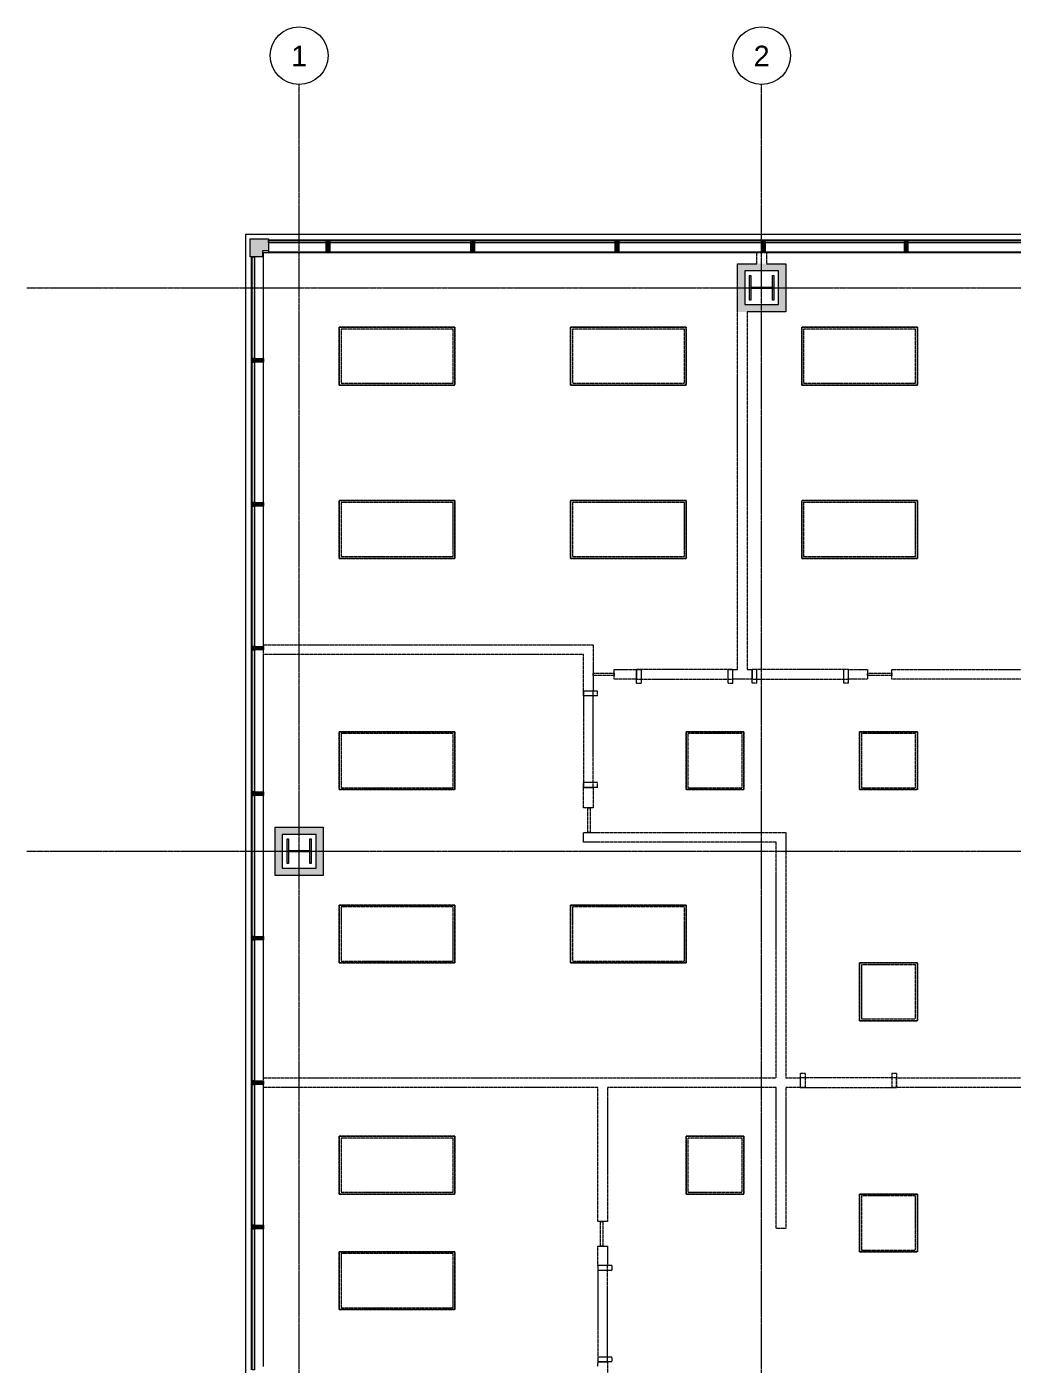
# Model space of a CAD drawing. Header units: inches. Extents: x -1263 to 2214, y -160 to 2229.
# Drawn here: x -1263 to -854, y 1673 to 2229 of the extents above; entities that cross this region are included whole.
import ezdxf

# ---------------------------------------------------------------- set-up
doc = ezdxf.new("R2010")
doc.units = ezdxf.units.IN
doc.header["$MEASUREMENT"] = 0
doc.linetypes.add('Demolished', pattern=[0.1875, 0.125, -0.06249999999999999])
doc.linetypes.add('Grid Line 1_2_', pattern=[0.8749999999999999, 0.4999999999999999, -0.125, 0.125, -0.125])
for name, color, linetype, lineweight in [('A-CLNG', 13, 'Continuous', 13), ('A-DETL-GENF', 92, 'Continuous', 9), ('A-DOOR', 31, 'Demolished', 9), ('A-DOOR-FRAM', 31, 'Demolished', 20), ('A-GLAZ-CURT', 52, 'Demolished', 9), ('A-GLAZ-CWMG', 51, 'Continuous', 13), ('A-WALL', 113, 'Demolished', 9), ('A-WALL-PATT', 111, 'Continuous', 13), ('E-LITE-EQPM', 33, 'Demolished', 9), ('I-WALL', 2, 'Continuous', 13), ('S-COLS', 52, 'Continuous', 13), ('S-GRID', 1, 'Continuous', 9), ('S-GRID-IDEN', 1, 'Continuous', 9)]:
    doc.layers.add(name, color=color, linetype=linetype, lineweight=lineweight)
doc.styles.add('Swis721 Lt BT', font='swissl.ttf', dxfattribs={"height": 8.514637904468403})

# ---------------------------------------------------------------- blocks, each defined once
blk = doc.blocks.new('Single Flush - OTJ_SOLIDFLUSH_ALUM-4837881-6TH FLOOR RCP DEMO')
at = {"layer": 'A-DOOR-FRAM', "color": 250}
for p, q in [((-20.00000000000034, -3.75), (-20.00000000000034, 1.999999999999999)), ((-20.00000000000034, 1.999999999999999), (-18.00000000000034, 1.999999999999999)), ((-18.00000000000034, -3.75), (-18.00000000000034, 1.999999999999999)), ((18.00000399999976, -3.75), (18.00000399999976, 1.999999999999999)), ((18.00000399999976, 1.999999999999999), (20.00000399999975, 1.999999999999999)), ((20.00000399999975, -3.75), (20.00000399999975, 1.999999999999999)), ((-20.00000000000034, -3.75), (-18.00000000000034, -3.75)), ((18.00000399999976, -3.75), (20.00000399999975, -3.75))]:
    blk.add_line(p, q, dxfattribs=at)
blk = doc.blocks.new('Single Flush - OTJ_SOLIDFLUSH_ALUM-4837941-6TH FLOOR RCP DEMO')
at = {"layer": 'A-DOOR-FRAM', "color": 250}
for p, q in [((-20.00000000000034, 3.75), (-20.00000000000034, -1.999999999999999)), ((-20.00000000000034, 3.75), (-18.00000000000034, 3.75)), ((-18.00000000000034, 3.75), (-18.00000000000034, -1.999999999999999)), ((18.00000399999976, 3.75), (18.00000399999976, -1.999999999999999)), ((18.00000399999976, 3.75), (20.00000399999975, 3.75)), ((20.00000399999975, 3.75), (20.00000399999975, -1.999999999999999)), ((-20.00000000000034, -1.999999999999999), (-18.00000000000034, -1.999999999999999)), ((18.00000399999976, -1.999999999999999), (20.00000399999975, -1.999999999999999))]:
    blk.add_line(p, q, dxfattribs=at)
blk = doc.blocks.new('System Panel - Glazed-4866025-6TH FLOOR RCP DEMO')
at = {"layer": 'A-GLAZ-CURT', "color": 250, "lineweight": 20}
for p, q in [((-4.375000000000113, 0.7499999999999999), (-4.375000000000113, 1.750000000000113)), ((-4.375000000000113, 1.750000000000113), (4.374999999999942, 1.750000000000113)), ((4.374999999999942, 0.7499999999999999), (-4.375000000000113, 0.7499999999999999)), ((4.374999999999942, 1.750000000000113), (4.374999999999942, 0.7499999999999999))]:
    blk.add_line(p, q, dxfattribs=at)
blk = doc.blocks.new('System Panel - Glazed-4866112-6TH FLOOR RCP DEMO')
at = {"layer": 'A-GLAZ-CURT', "color": 250, "lineweight": 20}
for p, q in [((-5.000000000000056, 0.7499999999999999), (-5.000000000000056, 1.750000000000113)), ((-5.000000000000056, 1.750000000000113), (5.000000000000056, 1.750000000000113)), ((5.000000000000056, 0.7499999999999999), (-5.000000000000056, 0.7499999999999999)), ((5.000000000000056, 1.750000000000113), (5.000000000000056, 0.7499999999999999))]:
    blk.add_line(p, q, dxfattribs=at)
blk = doc.blocks.new('System Panel - Glazed-4869387-6TH FLOOR RCP DEMO')
at = {"layer": 'A-GLAZ-CURT', "color": 250, "lineweight": 20}
for p, q in [((-5.125000000000113, 0.7499999999999999), (-5.125000000000113, 1.749999999999943)), ((-5.125000000000113, 1.749999999999943), (5.125000000000454, 1.749999999999943)), ((5.125000000000454, 0.7499999999999999), (-5.125000000000113, 0.7499999999999999)), ((5.125000000000454, 1.749999999999943), (5.125000000000454, 0.7499999999999999))]:
    blk.add_line(p, q, dxfattribs=at)
blk = doc.blocks.new('HP-Bearing Pile-Column - HP10X57-4885479-6TH FLOOR RCP DEMO')
at = {"layer": 'S-COLS', "lineweight": 9}
blk.add_hatch(color=7, dxfattribs=at).paths.add_polyline_path([(-5.099999999997407, -4.43499999999912), (-5.099999999997407, -4.999999999999118), (5.100000000002693, -4.999999999999118), (5.100000000002693, -4.43499999999912), (0.2825000000027273, -4.43499999999912), (0.2825000000021304, 4.435000000000826), (5.100000000002608, 4.435000000000826), (5.100000000002608, 5.000000000000909), (-5.099999999997492, 5.000000000000909), (-5.099999999997492, 4.435000000000826), (-0.2824999999974409, 4.435000000000826), (-0.2824999999973556, -4.43499999999912), (-4.472708484367756, -4.43499999999912)], flags=0)
at = {"layer": 'S-COLS', "color": 8, "lineweight": 20}
for p, q in [((-5.100000000000005, 5.000000000000001), (5.099999999999993, 5.000000000000001)), ((-5.100000000000005, 4.435000000000001), (-5.100000000000005, 5.000000000000001)), ((-0.2825000000000061, 4.435000000000001), (-5.100000000000005, 4.435000000000001)), ((-0.2825000000000061, -4.434999999999997), (-0.2825000000000061, 4.435)), ((5.099999999999993, 4.435000000000001), (0.2824999999999941, 4.435000000000001)), ((0.2824999999999941, 4.435000000000001), (0.2824999999999941, -4.434999999999996)), ((5.099999999999993, 5.000000000000001), (5.099999999999993, 4.435000000000001)), ((-5.100000000000005, -4.999999999999996), (-5.100000000000005, -4.434999999999997)), ((-5.100000000000005, -4.434999999999997), (-0.2825000000000061, -4.434999999999997)), ((5.099999999999993, -4.999999999999996), (-5.100000000000005, -4.999999999999996)), ((0.2824999999999941, -4.434999999999997), (5.099999999999993, -4.434999999999997)), ((5.099999999999993, -4.434999999999997), (5.099999999999993, -4.999999999999996))]:
    blk.add_line(p, q, dxfattribs=at)
blk = doc.blocks.new('System Panel - Glazed-4988441-6TH FLOOR RCP DEMO')
at = {"layer": 'A-GLAZ-CURT', "linetype": 'Continuous'}
blk.add_hatch(color=7, dxfattribs=at).paths.add_polyline_path([(-28.8750000000011, 0.75000000000324), (28.87499999999914, 0.7500000000034105), (28.87499999999914, 1.75000000000378), (-28.8750000000011, 1.750000000003609)], flags=0)
at = {"layer": 'A-GLAZ-CURT', "color": 8, "linetype": 'Continuous', "lineweight": 20}
for p, q in [((-28.87500000000017, 0.7499999999999999), (-28.87500000000017, 1.750000000000113)), ((-28.87500000000017, 1.750000000000113), (28.875, 1.750000000000113)), ((28.875, 0.7499999999999999), (-28.87500000000017, 0.7499999999999999)), ((28.875, 1.750000000000113), (28.875, 0.7499999999999999))]:
    blk.add_line(p, q, dxfattribs=at)
blk = doc.blocks.new('System Panel - Glazed-4980337-6TH FLOOR RCP DEMO')
at = {"layer": 'A-GLAZ-CURT', "linetype": 'Continuous'}
blk.add_hatch(color=7, dxfattribs=at).paths.add_polyline_path([(29.24999999999863, 1.750000000001819), (-29.2500000000017, 1.750000000001819), (-29.2500000000017, 0.7500000000017052), (29.24999999999863, 0.7500000000017052)], flags=0)
at = {"layer": 'A-GLAZ-CURT', "color": 8, "linetype": 'Continuous', "lineweight": 20}
for p, q in [((-29.25, 0.7499999999999999), (-29.25, 1.749999999999943)), ((-29.25, 1.749999999999943), (29.25, 1.749999999999943)), ((29.25, 0.7499999999999999), (-29.25, 0.7499999999999999)), ((29.25, 1.749999999999943), (29.25, 0.7499999999999999))]:
    blk.add_line(p, q, dxfattribs=at)
blk = doc.blocks.new('System Panel - Glazed-5268220-6TH FLOOR RCP DEMO')
at = {"layer": 'A-GLAZ-CURT', "linetype": 'Continuous'}
blk.add_hatch(color=7, dxfattribs=at).paths.add_polyline_path([(-29.47217186366415, 1.750000000001051), (-29.47217186366415, 0.7500000000009804), (29.47217186366893, 0.7500000000010657), (29.47217186366893, 1.750000000001137), (4.983628820659077, 1.750000000001094)], flags=0)
at = {"layer": 'A-GLAZ-CURT', "color": 8, "linetype": 'Continuous', "lineweight": 20}
for p, q in [((-29.47217186366629, 0.7499999999999999), (-29.47217186366629, 1.749999999999943)), ((-29.47217186366629, 1.749999999999943), (29.47217186366595, 1.749999999999943)), ((29.47217186366595, 0.7499999999999999), (-29.47217186366629, 0.7499999999999999)), ((29.47217186366595, 1.749999999999943), (29.47217186366595, 0.7499999999999999))]:
    blk.add_line(p, q, dxfattribs=at)
blk = doc.blocks.new('Rectangular Mullion - 1_5_ x 2_5_ rectangular-5268217-6TH FLOOR RCP DEMO')
at = {"layer": 'A-GLAZ-CWMG', "lineweight": 9}
blk.add_hatch(color=7, dxfattribs=at).paths.add_polyline_path([(-0.7499999999978683, -2.000000000001037), (-0.7499999999978683, 3.000000000002856), (0.750000000002302, 3.000000000002856), (0.750000000002302, -2.000000000001037), (2.813749233609996e-12, -2.000000000001037)], flags=0)
at = {"layer": 'A-GLAZ-CWMG', "color": 8, "lineweight": 20}
for p, q in [((0.7499999999999999, 3), (-0.7499999999999999, 3)), ((-0.7499999999999999, 3), (-0.7499999999999999, -2.000000000000056)), ((0.7499999999999999, -2.000000000000056), (0.7499999999999999, 3)), ((-0.7499999999999999, -2.000000000000056), (0.7499999999999999, -2.000000000000056))]:
    blk.add_line(p, q, dxfattribs=at)
blk = doc.blocks.new('Rectangular Mullion - 1_5_ x 2_5_ rectangular-4980335-6TH FLOOR RCP DEMO')
at = {"layer": 'A-GLAZ-CWMG', "lineweight": 9}
blk.add_hatch(color=7, dxfattribs=at).paths.add_polyline_path([(0.7499999999976125, -1.750000000001478), (0.7499999999976125, -2.000000000001591), (-0.7500000000025578, -2.000000000001591), (-0.7500000000025578, 3.000000000010913), (0.7499999999976125, 3.000000000010913), (0.7499999999976125, -0.7500000000017052)], flags=0)
at = {"layer": 'A-GLAZ-CWMG', "color": 8, "lineweight": 20}
for p, q in [((0.7499999999999999, 3), (-0.7499999999999999, 3)), ((-0.7499999999999999, 3), (-0.7499999999999999, -2.000000000000056)), ((0.7499999999999999, -2.000000000000056), (0.7499999999999999, 3)), ((-0.7499999999999999, -2.000000000000056), (0.7499999999999999, -2.000000000000056))]:
    blk.add_line(p, q, dxfattribs=at)
blk = doc.blocks.new('Rectangular Mullion - 1_5_ x 2_5_ rectangular-V3-6TH FLOOR RCP DEMO')
at = {"layer": 'A-GLAZ-CWMG', "lineweight": 9}
for p, q in [((-358.1219499121452, 725.2643892666376), (-416.6219499121452, 725.2643892666379)), ((-358.1219499121452, 720.2643892666377), (-416.6219499121452, 720.2643892666379))]:
    blk.add_line(p, q, dxfattribs=at)
blk = doc.blocks.new('Rectangular Mullion - 1_5_ x 2_5_ rectangular-4988440-6TH FLOOR RCP DEMO')
at = {"layer": 'A-GLAZ-CWMG', "lineweight": 9}
for p, q in [((-956.2229288824112, 2140.326889266639), (-898.4729288824112, 2140.326889266639)), ((-956.2229288824112, 2135.326889266639), (-898.4729288824112, 2135.326889266639))]:
    blk.add_line(p, q, dxfattribs=at)
blk = doc.blocks.new('Rectangular Mullion - 1_5_ x 2_5_ rectangular-4924322-6TH FLOOR RCP DEMO')
at = {"layer": 'A-GLAZ-CWMG', "lineweight": 9}
for p, q in [((-1169.522239977407, 1851.077705075212), (-1169.522239977406, 1909.577297170926)), ((-1164.522239977406, 1851.077705075212), (-1164.522239977406, 1909.577297170926))]:
    blk.add_line(p, q, dxfattribs=at)
blk = doc.blocks.new('Rectangular Mullion - 1_5_ x 2_5_ rectangular-V22-6TH FLOOR RCP DEMO')
at = {"layer": 'A-GLAZ-CWMG', "lineweight": 9}
for p, q in [((-1169.522239977407, 1791.077297170926), (-1169.522239977407, 1849.577297170926)), ((-1164.522239977406, 1792.364280492167), (-1164.522239977406, 1849.577297170926))]:
    blk.add_line(p, q, dxfattribs=at)
blk = doc.blocks.new('Rectangular Mullion - 1_5_ x 2_5_ rectangular-V23-6TH FLOOR RCP DEMO')
at = {"layer": 'A-GLAZ-CWMG', "lineweight": 9}
for p, q in [((-1169.522239977407, 1731.077297170926), (-1169.522239977407, 1789.577297170926)), ((-1164.522239977407, 1731.077297170926), (-1164.522239977406, 1788.364280492167))]:
    blk.add_line(p, q, dxfattribs=at)
blk = doc.blocks.new('Rectangular Mullion - 1_5_ x 2_5_ rectangular-4981546-6TH FLOOR RCP DEMO')
at = {"layer": 'A-GLAZ-CWMG', "lineweight": 9}
for p, q in [((-1169.522239977406, 1911.077297170926), (-1169.522239977406, 1970.021640898258)), ((-1164.522239977406, 1911.077297170926), (-1164.522239977406, 1968.184440028062))]:
    blk.add_line(p, q, dxfattribs=at)
blk = doc.blocks.new('Rectangular Mullion - 1_5_ x 2_5_ rectangular-4981430-6TH FLOOR RCP DEMO')
at = {"layer": 'A-GLAZ-CWMG', "lineweight": 9}
blk.add_hatch(color=7, dxfattribs=at).paths.add_polyline_path([(-1.499999999999062, 2.999999999997356), (-1.499999999999062, -2.000000000003041), (8.526512829121201e-13, -2.000000000003041), (8.526512829121201e-13, 2.999999999997356)], flags=0)
at = {"layer": 'A-GLAZ-CWMG', "color": 8, "lineweight": 20}
for p, q in [((-1.5, 3), (0, 3)), ((-1.5, -1.999999999999886), (-1.5, 3)), ((0, 3), (0, -1.999999999999886)), ((0, -1.999999999999886), (-1.5, -1.999999999999886))]:
    blk.add_line(p, q, dxfattribs=at)
blk = doc.blocks.new('Rectangular Mullion - 1_5_ x 2_5_ rectangular-4982557-6TH FLOOR RCP DEMO')
at = {"layer": 'A-GLAZ-CWMG', "lineweight": 9}
blk.add_hatch(color=7, dxfattribs=at).paths.add_polyline_path([(-1.499999999997015, -1.750000000001137), (-1.499999999997015, 3.000000000002771), (2.387423592153936e-12, 3.000000000002771), (2.387423592153936e-12, -2.000000000001122), (-1.499999999997015, -2.000000000001122)], flags=0)
at = {"layer": 'A-GLAZ-CWMG', "color": 8, "lineweight": 20}
for p, q in [((0, 3), (-1.5, 3)), ((-1.5, 3), (-1.5, -2.000000000000056)), ((0, -2.000000000000056), (0, 3)), ((-1.5, -2.000000000000056), (0, -2.000000000000056))]:
    blk.add_line(p, q, dxfattribs=at)
blk = doc.blocks.new('L Corner Mullion - 5_ x 5_ Corner-4982812-6TH FLOOR RCP DEMO')
at = {"layer": 'A-GLAZ-CWMG', "lineweight": 9}
blk.add_hatch(color=7, dxfattribs=at).paths.add_polyline_path([(2.000000000001506, 4.999999999997327), (-2.499999999998578, 4.999999999997242), (-2.499999999998578, 2.499999999997299), (-4.999999999998692, 2.499999999997385), (-4.999999999998692, -2.500000000002756), (2.500000000001264, -2.500000000002671), (2.500000000001307, 4.999999999997157)], flags=0)
at = {"layer": 'A-GLAZ-CWMG', "color": 8, "lineweight": 20}
for p, q in [((-5.000000000000056, -2.500000000000113), (-5.000000000000056, 2.500000000000113)), ((-5.000000000000056, 2.500000000000113), (-2.499999999999943, 2.500000000000113)), ((-2.499999999999943, 4.999999999999885), (2.499999999999943, 4.999999999999885)), ((-2.499999999999943, 2.500000000000113), (-2.499999999999943, 4.999999999999885)), ((2.499999999999943, 4.999999999999885), (2.499999999999943, -2.500000000000113)), ((2.499999999999943, -2.500000000000113), (-5.000000000000056, -2.500000000000113))]:
    blk.add_line(p, q, dxfattribs=at)
blk = doc.blocks.new('Rectangular Mullion - 1_5_ x 2_5_ rectangular-V34-6TH FLOOR RCP DEMO')
at = {"layer": 'A-GLAZ-CWMG', "lineweight": 9}
for p, q in [((-1077.00521037547, 2140.32688926664), (-1018.489365914076, 2140.32688926664)), ((-1077.00521037547, 2135.32688926664), (-1018.489365914076, 2135.32688926664))]:
    blk.add_line(p, q, dxfattribs=at)
blk = doc.blocks.new('Rectangular Mullion - 1_5_ x 2_5_ rectangular-4982516-6TH FLOOR RCP DEMO')
at = {"layer": 'A-GLAZ-CWMG', "lineweight": 9}
for p, q in [((-1162.522239977406, 2140.32688926664), (-1138.522239977406, 2140.32688926664)), ((-1162.522239977406, 2135.82688926664), (-1162.522239977406, 2135.32688926664)), ((-1162.522239977406, 2135.32688926664), (-1138.522239977406, 2135.32688926664))]:
    blk.add_line(p, q, dxfattribs=at)
blk = doc.blocks.new('Rectangular Mullion - 1_5_ x 2_5_ rectangular-4988497-6TH FLOOR RCP DEMO')
at = {"layer": 'A-GLAZ-CWMG', "lineweight": 9}
for p, q in [((-1016.989365914076, 2140.32688926664), (-957.7229288824113, 2140.326889266639)), ((-1016.989365914076, 2135.32688926664), (-957.7229288824113, 2135.326889266639))]:
    blk.add_line(p, q, dxfattribs=at)
blk = doc.blocks.new('System Panel - Glazed-4982815-6TH FLOOR RCP DEMO')
at = {"layer": 'A-GLAZ-CURT', "linetype": 'Continuous'}
blk.add_hatch(color=7, dxfattribs=at).paths.add_polyline_path([(11.99999999999872, 0.7500000000027284), (11.99999999999872, 1.750000000002927), (-12.00000000000136, 1.750000000002842), (-12.00000000000136, 0.7500000000026431), (2.113134475427756, 0.7500000000026431)], flags=0)
at = {"layer": 'A-GLAZ-CURT', "color": 8, "linetype": 'Continuous', "lineweight": 20}
for p, q in [((-12, 0.7499999999999999), (-12, 1.750000000000113)), ((-12, 1.750000000000113), (12, 1.750000000000113)), ((12, 0.7499999999999999), (-12, 0.7499999999999999)), ((12, 1.750000000000113), (12, 0.7499999999999999))]:
    blk.add_line(p, q, dxfattribs=at)
blk = doc.blocks.new('System Panel - Glazed-4982816-6TH FLOOR RCP DEMO')
at = {"layer": 'A-GLAZ-CURT', "linetype": 'Continuous'}
blk.add_hatch(color=7, dxfattribs=at).paths.add_polyline_path([(-23.75595904040464, 0.7500000000027284), (29.25821851583131, 0.7500000000028989), (29.25821851583131, 1.750000000003268), (-29.25821851583357, 1.750000000003098), (-29.25762594556232, 0.7500000000027284)], flags=0)
at = {"layer": 'A-GLAZ-CURT', "color": 8, "linetype": 'Continuous', "lineweight": 20}
for p, q in [((-29.25821851583242, 0.750000000000341), (-29.25821851583242, 1.750000000000455)), ((-29.25821851583242, 1.750000000000455), (29.25821851583242, 1.750000000000455)), ((29.25821851583242, 0.750000000000341), (-29.25821851583242, 0.750000000000341)), ((29.25821851583242, 1.750000000000455), (29.25821851583242, 0.750000000000341))]:
    blk.add_line(p, q, dxfattribs=at)
blk = doc.blocks.new('System Panel - Glazed-4988501-6TH FLOOR RCP DEMO')
at = {"layer": 'A-GLAZ-CURT', "linetype": 'Continuous'}
blk.add_hatch(color=7, dxfattribs=at).paths.add_polyline_path([(29.63321851583148, 0.7500000000033252), (29.63321851583148, 1.750000000003695), (-29.63321851583344, 1.750000000003439), (-29.63321851583344, 0.7500000000030694), (24.72741689626582, 0.7500000000033252)], flags=0)
at = {"layer": 'A-GLAZ-CURT', "color": 8, "linetype": 'Continuous', "lineweight": 20}
for p, q in [((-29.63321851583242, 0.750000000000341), (-29.63321851583242, 1.750000000000455)), ((-29.63321851583242, 1.750000000000455), (29.63321851583242, 1.750000000000455)), ((29.63321851583242, 0.750000000000341), (-29.63321851583242, 0.750000000000341)), ((29.63321851583242, 1.750000000000455), (29.63321851583242, 0.750000000000341))]:
    blk.add_line(p, q, dxfattribs=at)
blk = doc.blocks.new('Rectangular Mullion - 1_5_ x 2_5_ rectangular-4982763-6TH FLOOR RCP DEMO')
at = {"layer": 'A-GLAZ-CWMG', "lineweight": 9}
blk.add_hatch(color=7, dxfattribs=at).paths.add_polyline_path([(-0.7500000000012789, 2.999999999997186), (0.7499999999988488, 2.999999999997186), (0.7499999999988488, -2.000000000002614), (-0.7500000000012789, -2.000000000002614), (-0.7500000000012789, -0.7500000000027284)], flags=0)
at = {"layer": 'A-GLAZ-CWMG', "color": 8, "lineweight": 20}
for p, q in [((0.7499999999999999, 3), (-0.7499999999999999, 3)), ((-0.7499999999999999, 3), (-0.7499999999999999, -1.999999999999886)), ((0.7499999999999999, -1.999999999999886), (0.7499999999999999, 3)), ((-0.7499999999999999, -1.999999999999886), (0.7499999999999999, -1.999999999999886))]:
    blk.add_line(p, q, dxfattribs=at)
blk = doc.blocks.new('Rectangular Mullion - 1_5_ x 2_5_ rectangular-4982496-6TH FLOOR RCP DEMO')
at = {"layer": 'A-GLAZ-CWMG', "lineweight": 9}
for p, q in [((-1169.522239977406, 2031.271640898257), (-1169.522239977406, 2089.57688926664)), ((-1164.522239977406, 2031.271640898257), (-1164.522239977406, 2089.57688926664))]:
    blk.add_line(p, q, dxfattribs=at)
blk = doc.blocks.new('Rectangular Mullion - 1_5_ x 2_5_ rectangular-4982497-6TH FLOOR RCP DEMO')
at = {"layer": 'A-GLAZ-CWMG', "lineweight": 9}
for p, q in [((-1169.522239977406, 1971.521640898257), (-1169.522239977406, 2029.771640898257)), ((-1164.522239977406, 1972.184440028062), (-1164.522239977406, 2029.771640898257))]:
    blk.add_line(p, q, dxfattribs=at)
blk = doc.blocks.new('Rectangular Mullion - 1_5_ x 2_5_ rectangular-4982498-6TH FLOOR RCP DEMO')
at = {"layer": 'A-GLAZ-CWMG', "lineweight": 9}
for p, q in [((-1169.522239977406, 2091.07688926664), (-1169.522239977406, 2133.32688926664)), ((-1164.522239977406, 2133.32688926664), (-1165.022239977406, 2133.32688926664)), ((-1164.522239977406, 2091.07688926664), (-1164.522239977406, 2133.32688926664))]:
    blk.add_line(p, q, dxfattribs=at)
blk = doc.blocks.new('System Panel - Glazed-4982767-6TH FLOOR RCP DEMO')
at = {"layer": 'A-GLAZ-CURT', "linetype": 'Continuous'}
blk.add_hatch(color=7, dxfattribs=at).paths.add_polyline_path([(-29.12499999999764, 1.750000000001137), (-29.12499999999755, 0.7500000000010657), (29.12500000000233, 0.7500000000011936), (29.12500000000224, 1.750000000001265)], flags=0)
at = {"layer": 'A-GLAZ-CURT', "color": 8, "linetype": 'Continuous', "lineweight": 20}
for p, q in [((-29.12500000000011, 0.7499999999999999), (-29.12500000000011, 1.749999999999943)), ((-29.12500000000011, 1.749999999999943), (29.12499999999977, 1.749999999999943)), ((29.12499999999977, 0.7499999999999999), (-29.12500000000011, 0.7499999999999999)), ((29.12499999999977, 1.749999999999943), (29.12499999999977, 0.7499999999999999))]:
    blk.add_line(p, q, dxfattribs=at)
blk = doc.blocks.new('System Panel - Glazed-4982768-6TH FLOOR RCP DEMO')
at = {"layer": 'A-GLAZ-CURT', "linetype": 'Continuous'}
blk.add_hatch(color=7, dxfattribs=at).paths.add_polyline_path([(-29.15262418418908, 0.7500000000010231), (29.15262418419377, 0.750000000001151), (29.15262418419368, 1.750000000001222), (-29.15262418418916, 1.750000000001094)], flags=0)
at = {"layer": 'A-GLAZ-CURT', "color": 8, "linetype": 'Continuous', "lineweight": 20}
for p, q in [((-29.15262418419138, 0.7499999999999999), (-29.15262418419138, 1.749999999999943)), ((-29.15262418419138, 1.749999999999943), (29.15262418419138, 1.749999999999943)), ((29.15262418419138, 0.7499999999999999), (-29.15262418419138, 0.7499999999999999)), ((29.15262418419138, 1.749999999999943), (29.15262418419138, 0.7499999999999999))]:
    blk.add_line(p, q, dxfattribs=at)
blk = doc.blocks.new('System Panel - Glazed-4982769-6TH FLOOR RCP DEMO')
at = {"layer": 'A-GLAZ-CURT', "linetype": 'Continuous'}
blk.add_hatch(color=7, dxfattribs=at).paths.add_polyline_path([(-21.12499999999758, 0.750000000001151), (21.12500000000253, 0.7500000000012362), (21.12500000000244, 1.750000000001478), (-21.12499999999767, 1.750000000001392)], flags=0)
at = {"layer": 'A-GLAZ-CURT', "color": 8, "linetype": 'Continuous', "lineweight": 20}
for p, q in [((-21.12500000000022, 0.7499999999999999), (-21.12500000000022, 1.750000000000113)), ((-21.12500000000022, 1.750000000000113), (21.12499999999988, 1.750000000000113)), ((21.12499999999988, 0.7499999999999999), (-21.12500000000022, 0.7499999999999999)), ((21.12499999999988, 1.750000000000113), (21.12499999999988, 0.7499999999999999))]:
    blk.add_line(p, q, dxfattribs=at)
blk = doc.blocks.new('FAR22_CH - FAR24_CH-5125636-6TH FLOOR RCP DEMO')
at = {"layer": 'A-DETL-GENF', "color": 7, "linetype": 'Demolished'}
for p, q in [((-4.163336342344337e-16, -3.463895836830488e-14), (47.99999999999998, -3.463895836830488e-14)), ((-4.163336342344337e-16, -23.99999999999985), (-4.163336342344337e-16, -3.463895836830488e-14)), ((0.7500000000000075, -0.7500000000000372), (0.7500000000000075, -23.24999999999986)), ((47.24999999999994, -0.7500000000000372), (0.7500000000000052, -0.7500000000000372)), ((47.24999999999994, -23.24999999999986), (47.24999999999994, -0.7500000000000372)), ((47.99999999999998, -3.463895836830488e-14), (47.99999999999998, -23.99999999999985)), ((47.99999999999998, -23.99999999999985), (0, -23.99999999999985)), ((0.7500000000000075, -23.24999999999986), (47.24999999999994, -23.24999999999986))]:
    blk.add_line(p, q, dxfattribs=at)
blk = doc.blocks.new('FAR22_CH - FAR22_CH-4992025-6TH FLOOR RCP DEMO')
at = {"layer": 'A-DETL-GENF', "color": 7, "linetype": 'Demolished'}
for p, q in [((-4.163336342344337e-16, -3.463895836830488e-14), (24, -3.463895836830488e-14)), ((-4.163336342344337e-16, -23.99999999999985), (-4.163336342344337e-16, -3.463895836830488e-14)), ((0.7500000000000075, -0.7500000000000372), (0.7500000000000075, -23.24999999999986)), ((23.24999999999999, -0.7500000000000372), (0.7500000000000079, -0.7500000000000372)), ((23.24999999999999, -23.24999999999986), (23.24999999999999, -0.7500000000000372)), ((24, -3.463895836830488e-14), (24, -23.99999999999985)), ((23.99999999999998, -23.99999999999985), (0, -23.99999999999985)), ((0.750000000000001, -23.24999999999987), (23.24999999999998, -23.24999999999987))]:
    blk.add_line(p, q, dxfattribs=at)
blk = doc.blocks.new('Grid - Grid Head - Circle-50561-6TH FLOOR RCP DEMO')
at = {"layer": 'S-GRID-IDEN'}
blk.add_circle((0, 0), 0.1250000000000001, dxfattribs=at)

msp = doc.modelspace()

# ---------------------------------------------------------------- hatches: boundary and pattern name
at = {"layer": 'A-WALL-PATT', "lineweight": 9}
for points in [[(-967.7229288824121, 2110.460727192676), (-964.722928882412, 2110.460727192676), (-964.722928882412, 2130.460727192676), (-967.722928882412, 2130.460727192676), (-967.7229288824121, 2112.599078664775)], [(-947.7229288824119, 2127.460727192676), (-947.7229288824119, 2130.460727192676), (-964.722928882412, 2130.460727192676), (-964.722928882412, 2127.460727192676), (-950.7229288824118, 2127.460727192676)], [(-949.0269061062781, 2110.460727192676), (-947.7229288824119, 2110.460727192676), (-947.7229288824119, 2127.460727192676), (-950.7229288824118, 2127.460727192676), (-950.7229288824118, 2110.460727192676)], [(-964.722928882412, 2110.460727192676), (-950.7229288824118, 2110.460727192676), (-950.7229288824118, 2113.460727192676), (-964.722928882412, 2113.460727192676), (-964.722928882412, 2112.255954648876)], [(-1159.741783124615, 1876.423018708223), (-1156.741783124615, 1876.423018708223), (-1156.741783124615, 1896.423018708223), (-1159.741783124615, 1896.423018708223)], [(-1154.068303114242, 1893.423018708223), (-1139.741783124615, 1893.423018708224), (-1139.741783124615, 1896.423018708223), (-1156.741783124615, 1896.423018708223), (-1156.741783124615, 1893.423018708223)], [(-1142.358534357724, 1876.423018708223), (-1139.741783124615, 1876.423018708223), (-1139.741783124615, 1893.423018708224), (-1142.741783124615, 1893.423018708224), (-1142.741783124615, 1876.423018708223)], [(-1142.741783124615, 1876.423018708223), (-1142.741783124615, 1879.423018708223), (-1156.741783124615, 1879.423018708223), (-1156.741783124615, 1876.423018708223), (-1143.718803695223, 1876.423018708223)]]:
    msp.add_hatch(color=7, dxfattribs=at).paths.add_polyline_path(points, flags=0)

# ---------------------------------------------------------------- linework, layer by layer
at = {"layer": 'A-CLNG', "color": 7, "linetype": 'Demolished', "lineweight": 9}
for p, q in [((-1085.074265612755, 2104.061162290566), (-1133.074265612755, 2104.061162290566)), ((-1133.074265612755, 2104.061162290566), (-1133.074265612755, 2080.061162290566)), ((-1085.074265612755, 2080.061162290566), (-1085.074265612755, 2104.061162290566)), ((-989.0742656127547, 2104.061162290566), (-1037.074265612755, 2104.061162290566)), ((-1037.074265612755, 2104.061162290566), (-1037.074265612755, 2080.061162290566)), ((-989.0742656127544, 2080.061162290566), (-989.0742656127544, 2104.061162290566)), ((-893.0742656127547, 2104.061162290565), (-941.0742656127547, 2104.061162290566)), ((-941.0742656127547, 2104.061162290566), (-941.0742656127547, 2080.061162290566)), ((-893.0742656127547, 2080.061162290566), (-893.0742656127547, 2104.061162290565)), ((-1133.074265612755, 2080.061162290566), (-1085.074265612755, 2080.061162290566)), ((-1037.074265612755, 2080.061162290566), (-989.0742656127544, 2080.061162290566)), ((-941.0742656127547, 2080.061162290566), (-893.0742656127547, 2080.061162290566)), ((-1085.074265612754, 2032.061162290566), (-1133.074265612754, 2032.061162290566)), ((-1133.074265612754, 2032.061162290566), (-1133.074265612755, 2008.061162290566)), ((-1085.074265612755, 2008.061162290566), (-1085.074265612754, 2032.061162290566)), ((-989.0742656127541, 2032.061162290566), (-1037.074265612754, 2032.061162290566)), ((-1037.074265612754, 2032.061162290566), (-1037.074265612755, 2008.061162290566)), ((-989.0742656127544, 2008.061162290566), (-989.0742656127541, 2032.061162290566)), ((-893.0742656127547, 2032.061162290566), (-941.0742656127544, 2032.061162290566)), ((-941.0742656127544, 2032.061162290566), (-941.0742656127547, 2008.061162290566)), ((-893.0742656127547, 2008.061162290566), (-893.0742656127544, 2032.061162290566)), ((-1133.074265612755, 2008.061162290566), (-1085.074265612755, 2008.061162290566)), ((-1037.074265612755, 2008.061162290566), (-989.0742656127544, 2008.061162290566)), ((-941.0742656127547, 2008.061162290566), (-893.0742656127547, 2008.061162290566)), ((-1085.074265612754, 1936.061162290565), (-1133.074265612753, 1936.061162290565)), ((-1133.074265612753, 1936.061162290565), (-1133.074265612753, 1912.061162290565)), ((-1085.074265612753, 1912.061162290565), (-1085.074265612753, 1936.061162290565)), ((-965.0742656127541, 1936.061162290561), (-989.0742656127541, 1936.061162290561)), ((-989.0742656127541, 1936.061162290561), (-989.0742656127541, 1912.061162290561)), ((-965.0742656127541, 1912.061162290561), (-965.0742656127541, 1936.061162290561)), ((-893.0742656127541, 1936.061162290561), (-917.0742656127541, 1936.061162290561)), ((-917.0742656127541, 1936.061162290561), (-917.0742656127541, 1912.061162290561)), ((-893.0742656127541, 1912.061162290561), (-893.0742656127541, 1936.061162290561)), ((-1133.074265612753, 1912.061162290565), (-1085.074265612753, 1912.061162290565)), ((-989.0742656127541, 1912.061162290561), (-965.0742656127541, 1912.061162290561)), ((-917.0742656127541, 1912.061162290561), (-893.0742656127541, 1912.061162290561)), ((-1085.074265612753, 1864.061162290565), (-1133.074265612753, 1864.061162290565)), ((-1133.074265612753, 1864.061162290565), (-1133.074265612753, 1840.061162290565)), ((-1085.074265612753, 1840.061162290565), (-1085.074265612753, 1864.061162290565)), ((-989.0742656127524, 1864.061162290566), (-1037.074265612752, 1864.061162290566)), ((-1037.074265612752, 1864.061162290566), (-1037.074265612752, 1840.061162290566)), ((-989.0742656127524, 1840.061162290566), (-989.0742656127524, 1864.061162290566)), ((-1133.074265612753, 1840.061162290565), (-1085.074265612753, 1840.061162290565)), ((-1037.074265612752, 1840.061162290566), (-989.0742656127524, 1840.061162290566)), ((-893.0742656127534, 1840.061162290561), (-917.0742656127534, 1840.061162290561)), ((-917.0742656127534, 1840.061162290561), (-917.0742656127534, 1816.061162290561)), ((-893.0742656127534, 1816.061162290561), (-893.0742656127534, 1840.061162290561)), ((-917.0742656127534, 1816.061162290561), (-893.0742656127534, 1816.061162290561)), ((-1085.074265612753, 1768.061162290565), (-1133.074265612753, 1768.061162290565)), ((-1133.074265612753, 1768.061162290565), (-1133.074265612753, 1744.061162290565)), ((-1085.074265612753, 1744.061162290565), (-1085.074265612753, 1768.061162290565)), ((-965.0742656127537, 1768.061162290561), (-989.0742656127537, 1768.061162290561)), ((-989.0742656127537, 1768.061162290561), (-989.0742656127537, 1744.061162290561)), ((-965.0742656127537, 1744.061162290561), (-965.0742656127537, 1768.061162290561)), ((-1133.074265612753, 1744.061162290565), (-1085.074265612753, 1744.061162290565)), ((-989.0742656127537, 1744.061162290561), (-965.0742656127537, 1744.061162290561)), ((-893.0742656127537, 1744.061162290562), (-917.0742656127537, 1744.061162290562)), ((-917.0742656127537, 1744.061162290562), (-917.0742656127537, 1720.061162290562)), ((-893.0742656127537, 1720.061162290562), (-893.0742656127537, 1744.061162290562)), ((-1085.074265612753, 1720.061162290565), (-1133.074265612753, 1720.061162290565)), ((-1133.074265612753, 1720.061162290565), (-1133.074265612753, 1696.061162290565)), ((-1085.074265612753, 1696.061162290565), (-1085.074265612753, 1720.061162290565)), ((-917.0742656127537, 1720.061162290562), (-893.0742656127537, 1720.061162290562)), ((-1133.074265612753, 1696.061162290565), (-1085.074265612753, 1696.061162290565))]:
    msp.add_line(p, q, dxfattribs=at)
at = {"layer": 'A-WALL', "linetype": 'Continuous'}
for p, q in [((1417.60276002259, 2142.607935314491), (-1172.022239977402, 2142.607935314502)), ((-1172.022239977402, 2142.607935314502), (-1172.022239977411, 717.7643892666435)), ((-1164.522239977402, 2135.107935314502), (-959.7229288824111, 2135.107935314501)), ((-1164.522239977402, 2133.32688926664), (-1164.522239977402, 2135.107935314503)), ((-955.722928882411, 2135.107935314501), (-779.5488897236003, 2135.107935314501))]:
    msp.add_line(p, q, dxfattribs=at)
at = {"layer": 'A-WALL', "color": 250, "lineweight": 20}
for p, q in [((-959.7229288824109, 2130.460727192673), (-959.7229288824109, 2135.107935314501)), ((-959.7229288824109, 2135.107935314501), (-955.722928882411, 2135.107935314501)), ((-955.722928882411, 2135.107935314501), (-955.722928882411, 2130.460727192673)), ((-967.7229288824111, 1961.937159389918), (-967.722928882411, 2110.460727192673)), ((-963.722928882411, 2110.460727192673), (-963.7229288824112, 1961.937159389918)), ((-1164.522239977403, 1972.184440028062), (-1027.674342950577, 1972.184440028062)), ((-1164.522239977403, 1968.184440028062), (-1164.522239977403, 1972.184440028062)), ((-1027.674342950577, 1972.184440028062), (-1027.674342950577, 1952.937159389918)), ((-1031.674342950577, 1968.184440028062), (-1164.522239977403, 1968.184440028062)), ((-1031.674342950577, 1952.937159389918), (-1031.674342950577, 1968.184440028062)), ((-1018.924342950577, 1961.937159389919), (-1009.674342950576, 1961.937159389919)), ((-1018.924342950577, 1957.937159389918), (-1018.924342950577, 1961.937159389919)), ((-1009.674342950576, 1961.937159389919), (-1009.674342950576, 1957.937159389918)), ((-969.6743429505763, 1961.937159389918), (-967.7229288824111, 1961.937159389918)), ((-969.6743429505763, 1957.937159389918), (-969.6743429505763, 1961.937159389918)), ((-963.7229288824112, 1961.937159389918), (-961.6743429505767, 1961.937159389918)), ((-961.6743429505767, 1961.937159389918), (-961.6743429505767, 1957.937159389918)), ((-921.6743429505766, 1961.937159389918), (-913.7387760348917, 1961.937159389918)), ((-921.6743429505766, 1957.937159389918), (-921.6743429505766, 1961.937159389918)), ((-913.7387760348917, 1961.937159389918), (-913.7387760348917, 1957.937159389918)), ((-903.7387760348915, 1961.937159389918), (-837.9509209092606, 1961.937159389918)), ((-903.7387760348915, 1957.937159389918), (-903.7387760348915, 1961.937159389918)), ((-1009.674342950576, 1957.937159389918), (-1018.924342950577, 1957.937159389918)), ((-961.6743429505767, 1957.937159389918), (-969.6743429505763, 1957.937159389918)), ((-913.7387760348917, 1957.937159389918), (-921.6743429505766, 1957.937159389918)), ((-836.2940666597682, 1957.937159389918), (-903.7387760348915, 1957.937159389918)), ((-1027.674342950577, 1952.937159389918), (-1031.674342950577, 1952.937159389918)), ((-1031.674342950577, 1904.434440028055), (-1031.674342950577, 1912.937159389918)), ((-1031.674342950577, 1912.937159389918), (-1027.674342950577, 1912.937159389918)), ((-1027.674342950577, 1912.937159389918), (-1027.674342950577, 1904.434440028055)), ((-1027.674342950577, 1904.434440028055), (-1031.674342950577, 1904.434440028055)), ((-1031.674342950577, 1890.184440028061), (-1031.674342950577, 1894.184440028062)), ((-1031.674342950577, 1894.184440028062), (-947.6743429505767, 1894.184440028061)), ((-951.6743429505766, 1890.184440028061), (-1031.674342950577, 1890.184440028061)), ((-951.6743429505768, 1792.364280492166), (-951.6743429505766, 1890.184440028061)), ((-947.6743429505767, 1894.184440028061), (-947.6743429505768, 1792.364280492166)), ((-1164.522239977404, 1792.364280492167), (-951.6743429505768, 1792.364280492166)), ((-1164.522239977405, 1788.364280492167), (-1164.522239977404, 1792.364280492167)), ((-947.6743429505768, 1792.364280492166), (-941.7047998033692, 1792.364280492166)), ((-941.7047998033692, 1792.364280492166), (-941.7047998033692, 1788.364280492166)), ((-901.704799803369, 1792.364280492166), (-779.5865982080097, 1792.364280492166)), ((-901.704799803369, 1788.364280492166), (-901.704799803369, 1792.364280492166)), ((-1025.704799803369, 1788.364280492166), (-1164.522239977405, 1788.364280492167)), ((-1025.704799803369, 1732.624432776424), (-1025.704799803369, 1788.364280492166)), ((-951.6743429505768, 1788.364280492166), (-1021.704799803369, 1788.364280492166)), ((-1021.704799803369, 1788.364280492166), (-1021.704799803369, 1732.624432776424)), ((-951.6743429505769, 1729.684440028061), (-951.6743429505768, 1788.364280492166)), ((-947.6743429505768, 1788.364280492166), (-947.674342950577, 1729.684440028061)), ((-941.7047998033692, 1788.364280492166), (-947.6743429505768, 1788.364280492166)), ((-779.5865982080097, 1788.364280492166), (-901.704799803369, 1788.364280492166)), ((-1021.704799803369, 1732.624432776424), (-1025.704799803369, 1732.624432776424)), ((-947.674342950577, 1729.684440028061), (-951.6743429505769, 1729.684440028061)), ((-1025.704799803369, 1714.364280492166), (-1025.704799803369, 1722.37443277643)), ((-1025.704799803369, 1722.37443277643), (-1021.704799803369, 1722.37443277643)), ((-1021.704799803369, 1722.37443277643), (-1021.704799803369, 1714.364280492166)), ((-1021.704799803369, 1714.364280492166), (-1025.704799803369, 1714.364280492166)), ((-1025.704799803369, 1672.364280492566), (-1025.704799803369, 1674.364280492166)), ((-1025.704799803369, 1674.364280492166), (-1021.704799803369, 1674.364280492166)), ((-1021.704799803369, 1674.364280492166), (-1021.704799803369, 1612.304215084797))]:
    msp.add_line(p, q, dxfattribs=at)
at = {"layer": 'A-WALL', "color": 7}
for p, q in [((-969.6743429505763, 1961.937159389918), (-1009.674342950576, 1961.937159389919)), ((-921.6743429505765, 1961.937159389918), (-961.6743429505767, 1961.937159389918)), ((-1009.674342950577, 1957.937159389918), (-969.6743429505763, 1957.937159389918)), ((-961.6743429505767, 1957.937159389918), (-921.6743429505766, 1957.937159389918)), ((-1031.674342950577, 1952.937159389918), (-1031.674342950577, 1912.937159389918)), ((-1027.674342950577, 1912.937159389918), (-1027.674342950577, 1952.937159389918)), ((-901.704799803369, 1792.364280492166), (-941.7047998033692, 1792.364280492166)), ((-941.7047998033692, 1788.364280492166), (-901.704799803369, 1788.364280492166)), ((-1025.704799803369, 1714.364280492166), (-1025.704799803369, 1674.364280492166)), ((-1021.704799803369, 1674.364280492166), (-1021.704799803369, 1714.364280492166))]:
    msp.add_line(p, q, dxfattribs=at)
at = {"layer": 'I-WALL', "color": 8, "lineweight": 20}
for p, q in [((-967.722928882411, 2110.460727192673), (-967.722928882411, 2130.460727192673)), ((-967.722928882411, 2130.460727192673), (-959.7229288824111, 2130.460727192674)), ((-955.722928882411, 2130.460727192673), (-947.7229288824109, 2130.460727192673)), ((-947.7229288824109, 2130.460727192673), (-947.7229288824109, 2110.460727192673)), ((-964.722928882411, 2127.460727192673), (-964.722928882411, 2113.460727192673)), ((-950.7229288824111, 2127.460727192673), (-964.722928882411, 2127.460727192673)), ((-950.7229288824109, 2113.460727192673), (-950.7229288824109, 2127.460727192673)), ((-964.722928882411, 2113.460727192673), (-950.7229288824109, 2113.460727192673)), ((-947.7229288824109, 2110.460727192673), (-963.722928882411, 2110.460727192673)), ((-1159.741783124614, 1876.423018708221), (-1159.741783124614, 1896.423018708221)), ((-1159.741783124614, 1896.423018708221), (-1139.741783124614, 1896.423018708221)), ((-1139.741783124614, 1896.423018708221), (-1139.741783124614, 1876.423018708221)), ((-1156.741783124614, 1893.423018708221), (-1156.741783124614, 1879.423018708221)), ((-1142.741783124614, 1893.423018708221), (-1156.741783124614, 1893.423018708221)), ((-1142.741783124614, 1879.423018708221), (-1142.741783124614, 1893.423018708221)), ((-1156.741783124614, 1879.423018708221), (-1142.741783124614, 1879.423018708221)), ((-1139.741783124614, 1876.423018708221), (-1159.741783124614, 1876.423018708221))]:
    msp.add_line(p, q, dxfattribs=at)
at = {"layer": 'S-GRID', "linetype": 'Grid Line 1_2_'}
for p, q in [((-1149.741783124616, 640.4779850320821), (-1149.741783124614, 2204.873234882785)), ((-957.722928882413, 640.477985032082), (-957.7229288824112, 2204.873234882784)), ((-1262.830473601597, 2120.460727192673), (1480.439644733795, 2120.460727192664)), ((-1262.830473601618, 1886.423018708219), (1480.439644733798, 1886.423018708259))]:
    msp.add_line(p, q, dxfattribs=at)

# ---------------------------------------------------------------- block references
at = {"layer": 'A-DOOR', "color": 7}
msp.add_blockref('Single Flush - OTJ_SOLIDFLUSH_ALUM-4837881-6TH FLOOR RCP DEMO', (-989.6743429505764, 1959.937159389918), dxfattribs=at)
for name, p, rotation in [('Single Flush - OTJ_SOLIDFLUSH_ALUM-4837941-6TH FLOOR RCP DEMO', (-941.6743429505767, 1959.937159389918), 180), ('Single Flush - OTJ_SOLIDFLUSH_ALUM-4837881-6TH FLOOR RCP DEMO', (-1029.674342950577, 1932.937159389918), 90), ('Single Flush - OTJ_SOLIDFLUSH_ALUM-4837881-6TH FLOOR RCP DEMO', (-921.7047998033692, 1790.364280492166), 180), ('Single Flush - OTJ_SOLIDFLUSH_ALUM-4837941-6TH FLOOR RCP DEMO', (-1023.704799803369, 1694.364280492166), 269.9999999999999)]:
    msp.add_blockref(name, p, dxfattribs=dict(at, rotation=rotation))
at = {"layer": 'A-GLAZ-CURT', "linetype": 'Continuous'}
for name, p in [('System Panel - Glazed-4982815-6TH FLOOR RCP DEMO', (-1150.522239977406, 2138.32688926664)), ('System Panel - Glazed-4982816-6TH FLOOR RCP DEMO', (-1107.764021461574, 2138.32688926664)), ('System Panel - Glazed-4982816-6TH FLOOR RCP DEMO', (-1047.747584429909, 2138.32688926664)), ('System Panel - Glazed-4988501-6TH FLOOR RCP DEMO', (-987.3561473982438, 2138.326889266639)), ('System Panel - Glazed-4988441-6TH FLOOR RCP DEMO', (-927.3479288824112, 2138.326889266639)), ('System Panel - Glazed-4980337-6TH FLOOR RCP DEMO', (-867.7229288824112, 2138.326889266639))]:
    msp.add_blockref(name, p, dxfattribs=at)
for name, p, rotation in [('System Panel - Glazed-4982769-6TH FLOOR RCP DEMO', (-1167.522239977406, 2112.20188926664), 89.9999999999999), ('System Panel - Glazed-4982768-6TH FLOOR RCP DEMO', (-1167.522239977406, 2060.424265082449), 89.9999999999999), ('System Panel - Glazed-4982767-6TH FLOOR RCP DEMO', (-1167.522239977406, 2000.646640898258), 89.9999999999999), ('System Panel - Glazed-5268220-6TH FLOOR RCP DEMO', (-1167.522239977406, 1940.549469034592), 89.99999999999991), ('System Panel - Glazed-4980337-6TH FLOOR RCP DEMO', (-1167.522239977406, 1880.327297170926), 89.99999999999991), ('System Panel - Glazed-4980337-6TH FLOOR RCP DEMO', (-1167.522239977406, 1820.327297170926), 89.99999999999991), ('System Panel - Glazed-4980337-6TH FLOOR RCP DEMO', (-1167.522239977406, 1760.327297170926), 89.99999999999991), ('System Panel - Glazed-4980337-6TH FLOOR RCP DEMO', (-1167.522239977407, 1700.327297170926), 89.99999999999991)]:
    msp.add_blockref(name, p, dxfattribs=dict(at, rotation=rotation))
at = {"layer": 'A-GLAZ-CURT', "color": 7}
for name, p, rotation in [('System Panel - Glazed-4866025-6TH FLOOR RCP DEMO', (-1023.299342950577, 1961.184440028062), 180), ('System Panel - Glazed-4866112-6TH FLOOR RCP DEMO', (-908.7387760348917, 1961.187159389918), 180), ('System Panel - Glazed-4869387-6TH FLOOR RCP DEMO', (-1028.174342950577, 1899.309440028059), 90.00000000000001), ('System Panel - Glazed-4869387-6TH FLOOR RCP DEMO', (-1022.854554499363, 1727.499432776427), 90.00000000000001)]:
    msp.add_blockref(name, p, dxfattribs=dict(at, rotation=rotation))
at = {"layer": 'A-GLAZ-CWMG', "lineweight": 9, "rotation": 180}
for name, p in [('L Corner Mullion - 5_ x 5_ Corner-4982812-6TH FLOOR RCP DEMO', (-1167.522239977406, 2138.32688926664)), ('Rectangular Mullion - 1_5_ x 2_5_ rectangular-4981430-6TH FLOOR RCP DEMO', (-957.7229288824113, 2138.326889266639)), ('Rectangular Mullion - 1_5_ x 2_5_ rectangular-V3-6TH FLOOR RCP DEMO', (-1255.094878794558, 2860.591278533276))]:
    msp.add_blockref(name, p, dxfattribs=at)
at = {"layer": 'A-GLAZ-CWMG', "lineweight": 9}
for name, p in [('Rectangular Mullion - 1_5_ x 2_5_ rectangular-4982516-6TH FLOOR RCP DEMO', (0, 0)), ('Rectangular Mullion - 1_5_ x 2_5_ rectangular-V34-6TH FLOOR RCP DEMO', (-60.01643703167695, 0)), ('Rectangular Mullion - 1_5_ x 2_5_ rectangular-V34-6TH FLOOR RCP DEMO', (0, 0)), ('Rectangular Mullion - 1_5_ x 2_5_ rectangular-4988497-6TH FLOOR RCP DEMO', (0, 0)), ('Rectangular Mullion - 1_5_ x 2_5_ rectangular-4988440-6TH FLOOR RCP DEMO', (0, 0)), ('Rectangular Mullion - 1_5_ x 2_5_ rectangular-4982498-6TH FLOOR RCP DEMO', (0, 0)), ('Rectangular Mullion - 1_5_ x 2_5_ rectangular-4982496-6TH FLOOR RCP DEMO', (0, 0)), ('Rectangular Mullion - 1_5_ x 2_5_ rectangular-4982497-6TH FLOOR RCP DEMO', (0, 0)), ('Rectangular Mullion - 1_5_ x 2_5_ rectangular-4981546-6TH FLOOR RCP DEMO', (0, 0)), ('Rectangular Mullion - 1_5_ x 2_5_ rectangular-4924322-6TH FLOOR RCP DEMO', (0, 0)), ('Rectangular Mullion - 1_5_ x 2_5_ rectangular-V22-6TH FLOOR RCP DEMO', (0, 0)), ('Rectangular Mullion - 1_5_ x 2_5_ rectangular-V23-6TH FLOOR RCP DEMO', (0, 0)), ('Rectangular Mullion - 1_5_ x 2_5_ rectangular-V22-6TH FLOOR RCP DEMO', (0, -120))]:
    msp.add_blockref(name, p, dxfattribs=at)
at = {"layer": 'A-GLAZ-CWMG', "lineweight": 9, "extrusion": (0, 0, -1)}
for name, p, rotation in [('Rectangular Mullion - 1_5_ x 2_5_ rectangular-4982763-6TH FLOOR RCP DEMO', (1137.772239977406, 2138.32688926664), 180), ('Rectangular Mullion - 1_5_ x 2_5_ rectangular-4982763-6TH FLOOR RCP DEMO', (1077.755802945741, 2138.32688926664), 180), ('Rectangular Mullion - 1_5_ x 2_5_ rectangular-4982763-6TH FLOOR RCP DEMO', (1017.739365914076, 2138.32688926664), 180), ('Rectangular Mullion - 1_5_ x 2_5_ rectangular-4980335-6TH FLOOR RCP DEMO', (897.7229288824112, 2138.326889266639), 180), ('Rectangular Mullion - 1_5_ x 2_5_ rectangular-4982763-6TH FLOOR RCP DEMO', (1167.522239977406, 2090.32688926664), 90.00000000000011), ('Rectangular Mullion - 1_5_ x 2_5_ rectangular-4982763-6TH FLOOR RCP DEMO', (1167.522239977406, 2030.521640898257), 90.00000000000011), ('Rectangular Mullion - 1_5_ x 2_5_ rectangular-4982557-6TH FLOOR RCP DEMO', (1167.522239977406, 1971.521640898257), 90.00000000000007), ('Rectangular Mullion - 1_5_ x 2_5_ rectangular-5268217-6TH FLOOR RCP DEMO', (1167.522239977406, 1910.327297170926), 90.00000000000007), ('Rectangular Mullion - 1_5_ x 2_5_ rectangular-4980335-6TH FLOOR RCP DEMO', (1167.522239977406, 1850.327297170926), 90.00000000000007), ('Rectangular Mullion - 1_5_ x 2_5_ rectangular-4980335-6TH FLOOR RCP DEMO', (1167.522239977406, 1790.327297170926), 90.00000000000007), ('Rectangular Mullion - 1_5_ x 2_5_ rectangular-4980335-6TH FLOOR RCP DEMO', (1167.522239977407, 1730.327297170926), 90.00000000000007)]:
    msp.add_blockref(name, p, dxfattribs=dict(at, rotation=rotation))
at = {"layer": 'E-LITE-EQPM', "color": 7}
for name, p in [('FAR22_CH - FAR24_CH-5125636-6TH FLOOR RCP DEMO', (-1133.074265612755, 2104.061162290566)), ('FAR22_CH - FAR24_CH-5125636-6TH FLOOR RCP DEMO', (-1037.074265612755, 2104.061162290566)), ('FAR22_CH - FAR24_CH-5125636-6TH FLOOR RCP DEMO', (-941.0742656127551, 2104.061162290566)), ('FAR22_CH - FAR24_CH-5125636-6TH FLOOR RCP DEMO', (-1133.074265612755, 2032.061162290566)), ('FAR22_CH - FAR24_CH-5125636-6TH FLOOR RCP DEMO', (-1037.074265612755, 2032.061162290566)), ('FAR22_CH - FAR24_CH-5125636-6TH FLOOR RCP DEMO', (-941.0742656127547, 2032.061162290566)), ('FAR22_CH - FAR24_CH-5125636-6TH FLOOR RCP DEMO', (-1133.074265612753, 1936.061162290565)), ('FAR22_CH - FAR22_CH-4992025-6TH FLOOR RCP DEMO', (-989.0742656127541, 1936.061162290561)), ('FAR22_CH - FAR22_CH-4992025-6TH FLOOR RCP DEMO', (-917.0742656127541, 1936.061162290561)), ('FAR22_CH - FAR24_CH-5125636-6TH FLOOR RCP DEMO', (-1133.074265612753, 1864.061162290565)), ('FAR22_CH - FAR24_CH-5125636-6TH FLOOR RCP DEMO', (-1037.074265612753, 1864.061162290566)), ('FAR22_CH - FAR22_CH-4992025-6TH FLOOR RCP DEMO', (-917.0742656127537, 1840.061162290561)), ('FAR22_CH - FAR24_CH-5125636-6TH FLOOR RCP DEMO', (-1133.074265612753, 1768.061162290565)), ('FAR22_CH - FAR22_CH-4992025-6TH FLOOR RCP DEMO', (-989.0742656127537, 1768.061162290561)), ('FAR22_CH - FAR22_CH-4992025-6TH FLOOR RCP DEMO', (-917.0742656127537, 1744.061162290562)), ('FAR22_CH - FAR24_CH-5125636-6TH FLOOR RCP DEMO', (-1133.074265612753, 1720.061162290565))]:
    msp.add_blockref(name, p, dxfattribs=at)
at = {"layer": 'S-COLS', "lineweight": 9, "rotation": 89.99999999999991}
for p in [(-957.7229288824112, 2120.460727192672), (-1149.741783124614, 1886.423018708227)]:
    msp.add_blockref('HP-Bearing Pile-Column - HP10X57-4885479-6TH FLOOR RCP DEMO', p, dxfattribs=at)
at = {"layer": 'S-GRID-IDEN', "xscale": 95.99999999999994, "yscale": 95.99999999999994, "zscale": 95.99999999999994}
for p in [(-1149.741783124613, 2216.873234882784), (-957.7229288824105, 2216.873234882783)]:
    msp.add_blockref('Grid - Grid Head - Circle-50561-6TH FLOOR RCP DEMO', p, dxfattribs=at)

# ---------------------------------------------------------------- next in the draw order: texts
at = {"layer": 'S-GRID-IDEN', "char_height": 8.514637904468403, "width": 7.559999999999991, "attachment_point": 2, "line_spacing_factor": 1.006669768884753, "style": 'Swis721 Lt BT', "bg_fill": 3, "box_fill_scale": 1.25, "bg_fill_color": 0, "bg_fill_transparency": 0}
for s, insert in [('1', (-1149.746396775647, 2221.004664911331)), ('2', (-957.7275425334451, 2221.004664911329))]:
    msp.add_mtext(s, dxfattribs=dict(at, insert=insert))

doc.saveas('drawing.dxf')
